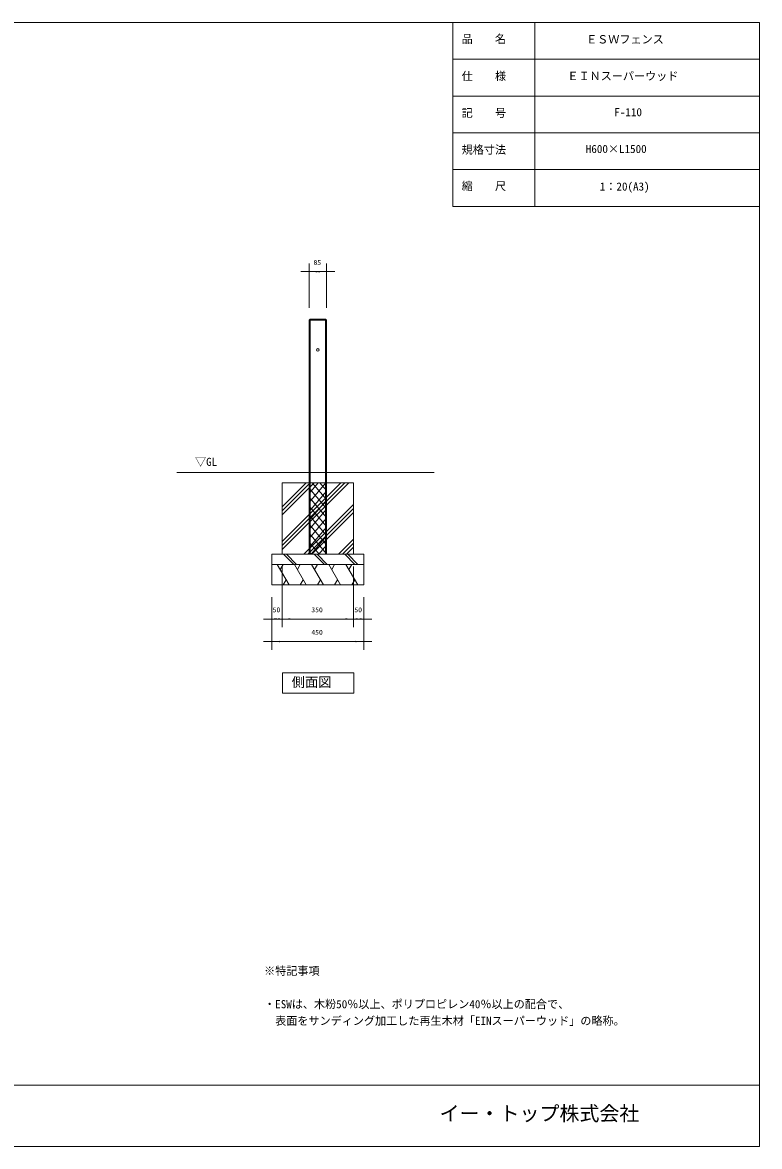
# Model space of a CAD drawing. Units: millimetres, scale not verified. Extents: x -3900 to 3900, y -2750 to 2750.
# Drawn here: x 294 to 3900, y -2750 to 2750 of the extents above; entities that cross this region are included whole.
import ezdxf
from ezdxf.enums import TextEntityAlignment as Align

# ---------------------------------------------------------------- set-up
doc = ezdxf.new("R2010")
doc.units = ezdxf.units.MM
doc.header["$LTSCALE"] = 20
doc.layers.add('0-1_IMPORTED', color=30, linetype='Continuous', lineweight=18)
doc.styles.add('ＭＳ ゴシック', font='')
doc.styles.get('ＭＳ ゴシック').set_extended_font_data('MS Gothic')

msp = doc.modelspace()

# ---------------------------------------------------------------- linework, layer by layer
at = {"layer": '0-1_IMPORTED'}
for p, q in [((2400, 2750), (2400, 1850)), ((2800, 2750), (2800, 1850)), ((3900, 2570), (2400, 2570)), ((3900, 2390), (2400, 2390)), ((3900, 2210), (2400, 2210)), ((3900, 2030), (2400, 2030)), ((3900, 1850), (2400, 1850)), ((1696.5, 1293), (1781.5, 1293)), ((1701.5, 148), (1701.5, 1298)), ((1776.5, 1298), (1776.5, 148)), ((2309, 548), (1049, 548)), ((1564, 341.11), (1720.89, 498)), ((1564, 171.4), (1890.6, 498)), ((1564, 360.91), (1701.09, 498)), ((1564, 191.2), (1870.8, 498)), ((1564, 380.71), (1681.29, 498)), ((1564, 211), (1851, 498)), ((1696.5, 490.07), (1703.24, 498)), ((1696.5, 445.87), (1740.81, 498)), ((1696.5, 401.68), (1778.37, 498)), ((1781.5, 415.82), (1711.64, 498)), ((1781.5, 460.01), (1749.21, 498)), ((1781.5, 371.62), (1696.5, 471.62)), ((1696.5, 357.49), (1781.5, 457.49)), ((1670.71, 148), (1914, 391.29)), ((1781.5, 327.43), (1696.5, 427.43)), ((1696.5, 313.29), (1781.5, 413.29)), ((1690.5, 148), (1914, 371.5)), ((1781.5, 283.23), (1696.5, 383.23)), ((1696.5, 269.1), (1781.5, 369.1)), ((1781.5, 239.04), (1696.5, 339.04)), ((1710.3, 148), (1914, 351.7)), ((1696.5, 224.9), (1781.5, 324.9)), ((1781.5, 194.84), (1696.5, 294.84)), ((1696.5, 180.71), (1781.5, 280.71)), ((1781.5, 150.65), (1696.5, 250.65)), ((1706.26, 148), (1781.5, 236.51)), ((1840.41, 148), (1914, 221.59)), ((1746.19, 148), (1696.5, 206.46)), ((1743.83, 148), (1781.5, 192.32)), ((1860.21, 148), (1914, 201.79)), ((1880.01, 148), (1914, 181.99)), ((1570.86, 148), (1620.86, 98)), ((1585, 148), (1635, 98)), ((1708.62, 148), (1696.5, 162.26)), ((1720.86, 148), (1770.86, 98)), ((1735, 148), (1785, 98)), ((1781.39, 148), (1781.5, 148.13)), ((1870.86, 148), (1920.86, 98)), ((1885, 148), (1935, 98)), ((1598.13, -2), (1540.39, 98)), ((1554.83, 73), (1569.26, 98)), ((1682.13, -2), (1624.39, 98)), ((1638.83, 73), (1653.26, 98)), ((1766.13, -2), (1708.39, 98)), ((1722.83, 73), (1737.26, 98)), ((1850.13, -2), (1792.39, 98)), ((1806.83, 73), (1821.26, 98)), ((1934.13, -2), (1876.39, 98)), ((1890.83, 73), (1905.26, 98)), ((1583.69, 23), (1569.26, -2)), ((1667.69, 23), (1653.26, -2)), ((1751.69, 23), (1737.26, -2)), ((1835.69, 23), (1821.26, -2)), ((1919.69, 23), (1905.26, -2)), ((-3900, -2450), (3900, -2450))]:
    msp.add_line(p, q, dxfattribs=at)
at = {"layer": '0-1_IMPORTED', "color": 1}
for p, q in [((1696.5, 1353), (1696.5, 1571)), ((1781.5, 1353), (1781.5, 1571)), ((1656.5, 1531), (1696.5, 1531)), ((1696.5, 1531), (1781.5, 1531)), ((1781.5, 1531), (1821.5, 1531)), ((1564, 88), (1564, -209)), ((1564, 88), (1564, -209)), ((1914, 88), (1914, -209)), ((1914, 88), (1914, -209)), ((1514, -62), (1514, -209)), ((1514, -62), (1514, -319)), ((1964, -62), (1964, -209)), ((1964, -62), (1964, -319)), ((1474, -169), (1514, -169)), ((1514, -169), (1564, -169)), ((1524, -169), (1564, -169)), ((1564, -169), (1604, -169)), ((1564, -169), (1914, -169)), ((1874, -169), (1914, -169)), ((1914, -169), (1954, -169)), ((1914, -169), (1964, -169)), ((1964, -169), (2004, -169)), ((1514, -279), (1474, -279)), ((1964, -279), (1514, -279)), ((2004, -279), (1964, -279))]:
    msp.add_line(p, q, dxfattribs=at)
at = {"layer": '0-1_IMPORTED'}
for points in [[(-3900, 2750), (3900, 2750), (3900, -2750), (-3900, -2750)], [(1700.75, 1298), (1777.25, 1298), (1781.5, 1293), (1781.5, 148), (1696.5, 148), (1696.5, 1293)], [(1564, 498), (1914, 498), (1914, 148), (1564, 148)], [(1514, 148), (1964, 148), (1964, 98), (1514, 98)], [(1514, 98), (1964, 98), (1964, -2), (1514, -2)], [(1565.73, -431.46), (1915.73, -431.46), (1915.73, -531.46), (1565.73, -531.46)]]:
    msp.add_lwpolyline(points, close=True, dxfattribs=at)
msp.add_circle((1739, 1148), 6, dxfattribs=at)
at = {"layer": '0-1_IMPORTED', "color": 1}
for points in [[(1696.5, 1531), (1736.5, 1534.5), (1736.5, 1527.5)], [(1781.5, 1531), (1741.5, 1527.5), (1741.5, 1534.5)], [(1564, -169), (1523.95, -171.8), (1524.07, -164.8)], [(1514, -169), (1554, -165.5), (1554, -172.5)], [(1564, -169), (1604, -165.5), (1604, -172.5)], [(1914, -169), (1874, -172.5), (1874, -165.5)], [(1914, -169), (1954, -165.5), (1954, -172.5)], [(1964, -169), (1924, -172.5), (1924, -165.5)], [(1514, -279), (1554, -275.5), (1554, -282.5)], [(1964, -279), (1924, -282.5), (1924, -275.5)]]:
    msp.add_solid(points, dxfattribs=at)

# ---------------------------------------------------------------- texts
at = {"layer": '0-1_IMPORTED', "color": 7, "style": 'ＭＳ ゴシック'}
for s, height, p in [('品\u3000\u3000名', 39.81, (2442.74, 2637.38)), ('ＥＳＷフェンス', 39.81, (3051.5, 2635.44)), ('仕\u3000\u3000様', 39.81, (2442.74, 2455.44)), ('ＥＩＮスーパーウッド', 39.81, (2960.06, 2456.04)), ('記\u3000\u3000号', 39.81, (2442.74, 2275.44)), ('F-110', 39.81, (3189.42, 2279.32)), ('規格寸法', 39.81, (2442.74, 2095.44)), ('H600×L1500', 39.81, (3049.99, 2099.32)), ('縮\u3000\u3000尺', 39.81, (2442.74, 1917.38)), ('1：20(A3)', 39.81, (3118.47, 1915.44)), ('85', 23.88, (1717.83, 1556.93)), ('▽GL', 39.81, (1138.14, 568.38)), ('50', 23.88, (1517.83, -143.07)), ('350', 23.88, (1707.25, -143.07)), ('50', 23.88, (1917.83, -143.07)), ('450', 23.88, (1707.25, -253.07)), ('側面図', 47.77, (1610.82, -515.57)), ('※特記事項', 39.81, (1476.03, -1922.52)), ('・ESWは、木粉50％以上、ポリプロピレン40％以上の配合で、', 39.81, (1476.03, -2085.41)), ('  表面をサンディング加工した再生木材「EINスーパーウッド」の略称。', 39.81, (1476.03, -2166.85)), ('イー・トップ株式会社', 71.65, (2334.75, -2645.38))]:
    msp.add_text(s, height=height, dxfattribs=at).set_placement(p, align=Align.BOTTOM_LEFT)

doc.saveas('drawing.dxf')
